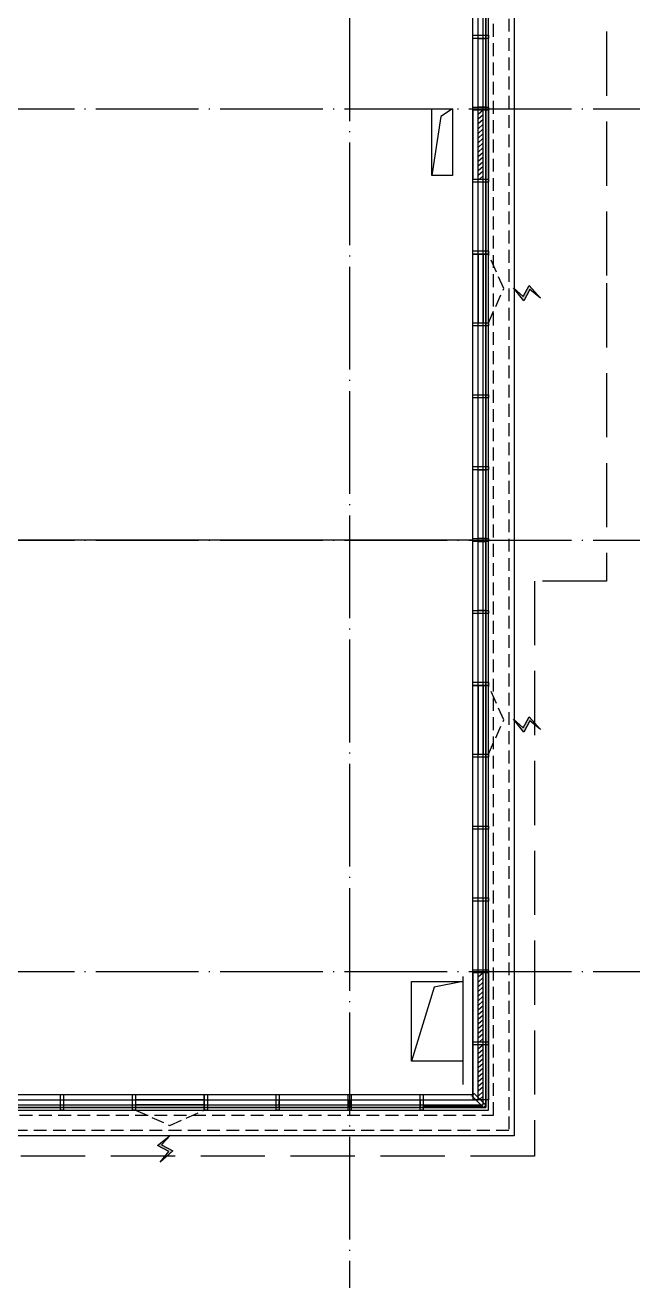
# Model space of a CAD drawing. Extents: x -186750 to 855523, y -12902 to 560425.
# Drawn here: x 629798 to 641629, y 2373 to 26827 of the extents above; entities that cross this region are included whole.
import ezdxf
from ezdxf.xclip import XClip

# ---------------------------------------------------------------- set-up
doc = ezdxf.new("R2010")
doc.units = 0
doc.header["$LTSCALE"] = 1000
doc.header["$MEASUREMENT"] = 0
doc.header["$XCLIPFRAME"] = 0
for name, pattern in [('10#楼幕墙$0$109-34 轴网$0$L1$0$$AUDIT_BAD_LTYPE1', [0]), ('10#楼幕墙$0$DASH', [0.35, 0.25, -0.1]), ('104-10 轴网$0$DOTE', [2.4200000000000004, 2, -0.2, 0.02, -0.2]), ('X-104 8#10#平面$0$109-34 轴网$0$L1$0$$AUDIT_BAD_LTYPE1', [0]), ('X-104 8#10#平面$0$CACHE', [0.375, 0.25, -0.125]), ('X-104 8#10#平面$0$DASH', [0.35, 0.25, -0.1])]:
    doc.linetypes.add(name, pattern=pattern)
doc.layers.add('10#楼幕墙$0$04-不打印_辅助线', color=165, linetype='Continuous', plot=False)
doc.layers.add('10#楼幕墙$0$04-电动窗', color=1, linetype='Continuous', plot=False)
for name, color, linetype in [('10#楼幕墙$0$A-C_玻璃幕墙', 140, 'Continuous'), ('10#楼幕墙$0$A-C_窗', 140, 'Continuous'), ('10#楼幕墙$0$A-C_窗b', 191, 'Continuous'), ('10#楼幕墙$0$A-金属背板', 30, 'Continuous'), ('104-10 轴网$0$A_AXIS-轴线', 252, '104-10 轴网$0$DOTE'), ('X-104 8#10#平面$0$A-O_屋面', 201, 'Continuous'), ('X-104 8#10#平面$0$A-O_散水', 134, 'Continuous'), ('X-104 8#10#平面$0$A-SUR_看线', 252, 'Continuous'), ('X-104 8#10#平面$0$A-TECH_结构', 252, 'Continuous'), ('X-104 8#10#平面$0$E-立面轮廓', 241, 'Continuous')]:
    doc.layers.add(name, color=color, linetype=linetype)

# ---------------------------------------------------------------- blocks, each defined once
blk = doc.blocks.new('104-10 轴网')
at = {"layer": '104-10 轴网$0$A_AXIS-轴线', "linetype": '104-10 轴网$0$DOTE'}
for p, q in [((41999.99999999995, -6500.000000000015), (42000.00000000021, 40100.00000000004)), ((-6500.000000000022, 25199.99999999999), (48500.00000000018, 25200.00000000004)), ((-6500.000000000022, 16799.99999999999), (48500.00000000018, 16800.00000000004)), ((-6500.000000000022, 8399.999999999985), (48500.00000000018, 8400.000000000044))]:
    blk.add_line(p, q, dxfattribs=at)
blk = doc.blocks.new('X-104 8#10#平面$0$yteiteru7y6')
at = {"layer": 'X-104 8#10#平面$0$A-TECH_结构'}
blk.add_lwpolyline([(43599.99999987503, 25199.99999999954), (44000.00000000012, 25199.99999999942), (44000.00000000047, 23899.99999999338), (43599.99999987538, 23899.9999999935)], close=True, dxfattribs=at)
at = {"layer": 'X-104 8#10#平面$0$A-TECH_结构', "linetype": 'X-104 8#10#平面$0$109-34 轴网$0$L1$0$$AUDIT_BAD_LTYPE1'}
blk.add_lwpolyline([(44000.00000000047, 25199.99999999942), (43776.54450888466, 25047.19460524083), (43599.99999987528, 23899.99999999387)], dxfattribs=at)
at = {"layer": 'X-104 8#10#平面$0$A-TECH_结构'}
blk.add_lwpolyline([(44200.0000000028, 8199.999999999534), (43644.10612681275, 8093.626561861485), (43200.00000000003, 6649.999999999966)], dxfattribs=at)
at = {"layer": 'X-104 8#10#平面$0$A-TECH_结构', "linetype": 'X-104 8#10#平面$0$109-34 轴网$0$L1$0$$AUDIT_BAD_LTYPE1'}
blk.add_lwpolyline([(43200.00000000007, 8199.999999999496), (44200.0000000028, 8199.999999999534), (44200.00000000276, 6650.000000000007), (43200.00000000003, 6649.999999999969)], close=True, dxfattribs=at)
blk = doc.blocks.new('X-104 8#10#平面$0$rhyseuyi')
at = {"layer": 'X-104 8#10#平面$0$A-TECH_结构', "linetype": 'X-104 8#10#平面$0$109-34 轴网$0$L1$0$$AUDIT_BAD_LTYPE1'}
blk.add_lwpolyline([(22550.00000147264, 20800.18525530281), (22549.99999999172, 36250.00000000003), (44650.00000000591, 36250.00000000003), (44650.00000000267, 5750.000000011165), (33550.00000000042, 5749.999996079934), (33549.99999999956, 2800.00000587945), (27849.99999999903, 2800.000009821595), (27849.99999999989, -2650.000000044718), (-2650.000000000116, -2650.000000044733), (-2650.000000000233, 19449.99969723696), (17799.99999874334, 19450.12322490085), (17800.00000022122, 20799.81474476285)], close=True, dxfattribs=at)
blk = doc.blocks.new('10#楼幕墙$0$ii')
blk.add_lwpolyline([(-1339.999257087533, -5.379672802519053e-05), (0.0007429124671034515, -5.379672802519053e-05), (0.0007429124671034515, -150.000053796728), (-1339.999257087533, -150.000053796728)], close=True)
blk = doc.blocks.new('10#楼幕墙$0$$TCHSYS$WIN2D')
for p, q in [((-0.5, 0.5), (0.5, 0.5)), ((-0.5, 0.5), (-0.4999999999999999, -0.5)), ((0.5, 0.5), (0.4999999999999998, -0.5)), ((0.5, 0.1666666666666666), (-0.5, 0.1666666666666666)), ((0.5, -0.1666666666666667), (-0.5, -0.1666666666666667)), ((-0.4999999999999999, -0.5), (0.5, -0.5))]:
    blk.add_line(p, q)
blk = doc.blocks.new('10#楼幕墙$0$开启扇')
at = {"layer": '10#楼幕墙$0$04-电动窗'}
h = blk.add_hatch(color=1, dxfattribs=at)
h.dxf.hatch_style = 1
h.paths.add_polyline_path([(680.5562354524154, 539.9632903847669), (509.7987490945379, 728.6290481947071), (726.3024437201093, 845.9672921814199), (478.2154791858056, 1065.595502953947), (646.9190324007068, 855.8806169162563), (430.4153377751354, 738.5423729295435)])
at = {"linetype": '10#楼幕墙$0$DASH'}
blk.add_lwpolyline([(0, 49.99999999714782), (670, 349.9999999971478), (1340, 49.99999999714782)], dxfattribs=at)
at = {"layer": '10#楼幕墙$0$04-电动窗', "color": 1}
blk.add_lwpolyline([(680.5562354524154, 539.9632903847669), (509.7987490945379, 728.6290481947071), (726.3024437201093, 845.9672921814199), (478.2154791858056, 1065.595502953947), (646.9190324007068, 855.8806169162563), (430.4153377751354, 738.5423729295435), (680.5562354524154, 539.9632903847669)], close=True, dxfattribs=at)
at = {"xscale": -1340, "yscale": 300, "zscale": 1340, "rotation": 180}
blk.add_blockref('10#楼幕墙$0$$TCHSYS$WIN2D', (670, -100), dxfattribs=at)
blk = doc.blocks.new('10#楼幕墙$0$$WINLIB2D$00000039')
at = {"color": 0}
for points in [[(-0.4999999999983409, 0.5000000000445652), (-0.4999999999999964, -0.4999999999999716)], [(0.5000000000016591, 0.4999999999536158), (-0.4999999999983409, 0.5000000000445652)], [(0.4999999999983338, -0.5000000000463842), (0.4999999999999609, 0.4999999999999432)], [(-0.499999999999428, 0.1666666667124446), (0.500000000000572, 0.1666666666205998)], [(-0.4518745131427302, -0.1666666666260284), (-0.5000000000072298, 0.08358586507802102)], [(-0.3838834764901549, -0.166666666632409), (-0.4479860405916831, 0.1666666667079113)], [(-0.3158924398378069, -0.166666666637866), (-0.3799950039392748, 0.1666666667006353)], [(-0.2479014031851996, -0.166666666645142), (-0.3120039672867243, 0.1666666666951784)], [(-0.1799103665328481, -0.1666666666505989), (-0.2440129306343159, 0.1666666666887977)], [(-0.1119193298802692, -0.1666666666569512), (-0.1760218939817904, 0.1666666666824455)], [(-0.04392829322788927, -0.1666666666633319), (-0.1080308573293216, 0.1666666666760648)], [(0.02406274342471804, -0.1666666666696841), (-0.04003982067680312, 0.1666666666697125)], [(0.09205378007703402, -0.1666666666751411), (0.02795121597557682, 0.1666666666642556)], [(0.1600448167296129, -0.1666666666815217), (0.0959422526280953, 0.1666666666578749)], [(0.2280358533819644, -0.166666666687874), (0.163933289280525, 0.1666666666505989)], [(0.2960268900345753, -0.1666666666942547), (0.231924325933047, 0.1666666666460657)], [(0.3640179266869801, -0.1666666667006069), (0.2999153625854838, 0.166666666639685)], [(0.4320089633395341, -0.1666666667060639), (0.3679063992380058, 0.166666666632409)], [(0.4999999999916831, -0.1666666667115209), (0.4358974358904746, 0.1666666666260568)], [(-0.500000000000572, -0.1666666666214951), (0.499999999999428, -0.1666666667124446)], [(0.4999999999983338, -0.5000000000463842), (-0.5000000000016662, -0.4999999999554348)]]:
    blk.add_lwpolyline(points, dxfattribs=at)
blk = doc.blocks.new('10#楼幕墙$0$A$C737B3372')
at = {"color": 0, "extrusion": (0, 0, -1)}
for p, q in [((300.0000137056995, 1069.999990633711), (1.369179517496377e-05, 1069.999990635893)), ((1.370569952996448e-05, 1069.999990638167), (1.368390803691e-05, -9.364104698761366e-06)), ((100.0000136836024, -9.364835932501592e-06), (100.0000137055977, 1069.999990636712)), ((200.0000137052339, 1069.999990624801), (100.0000137039606, 984.1025547291792)), ((200.0000137035968, 978.8920015109215), (100.0000137020616, 892.9945656148739)), ((200.0000136837261, -9.365561709273607e-06), (200.0000137055176, 1069.999990635177)), ((300.0000137056995, 1069.999990633711), (300.0000136839153, -9.366287486045621e-06)), ((200.0000137019597, 887.7840123964961), (100.0000136998788, 801.8865765004921)), ((200.0000137000607, 796.6760232822744), (100.0000136979579, 710.7785873862267)), ((200.0000136981398, 705.5680341677762), (100.0000136966046, 619.6705982718486)), ((200.0000136962408, 614.4600450536273), (100.0000136944218, 528.5626091575905)), ((200.0000136943199, 523.3520559391691), (100.0000136925009, 437.454620043216)), ((200.0000136926828, 432.2440668250674), (100.0000136908639, 346.346630929027)), ((200.0000136907765, 341.1360777105729), (100.0000136889576, 255.2386418146525)), ((200.000013688863, 250.0280885963839), (100.000013687044, 164.1306527003471)), ((200.0000136869567, 158.9200994819294), (100.0000136851377, 73.02266358596171)), ((200.0000136853196, 67.81211036777677), (121.0545608591638, -9.364985089632683e-06)), ((300.0000137056995, -9.366289305035025e-06), (1.369179517496377e-05, -9.36410651775077e-06))]:
    blk.add_line(p, q, dxfattribs=at)
blk = doc.blocks.new('10#楼幕墙')
at = {"layer": '10#楼幕墙$0$04-不打印_辅助线'}
blk.add_lwpolyline([(22600.01556205962, 20799.99805111808), (17800.01556149623, 20799.9980511828), (17799.99999943667, 19400.00000006474), (-2599.999999999942, 19400.00000000001), (-2599.999999999942, -2599.999999999985), (27800.00000000006, -2599.999999999985), (27799.9999999994, 2800.000017646601), (33499.9999999994, 2800.000017646601), (33500.00000000006, 5800.000000000015), (44600.00000000006, 5800.000000000015), (44600.00000000006, 36200.00000000001), (22600.00000000006, 36200.00000000001)], close=True, dxfattribs=at)
at = {"layer": '10#楼幕墙$0$A-C_玻璃幕墙'}
for points in [[(31395.44511856277, 4100.000000000015), (33600.00000000006, 4100.000000000015), (33600.00000000006, 5700.000000000015), (44700.00000000006, 5700.000000000015), (44700.00000000006, 36300.00000000001), (22500.00000000006, 36300.00000000001), (22500.00000000006, 19500.00000000001), (22369.99999999959, 19500.00000000001)], [(32530.00000188575, 4150.000000000015), (33550.00000000006, 4150.000000000015), (33550.00000000006, 5750.000000000015), (44650.00000000006, 5750.000000000015), (44650.00000000006, 36250.00000000001), (22550.00000000006, 36250.00000000001), (22550.00000000006, 19450.00000000001), (22429.99999999959, 19450.00000000001)], [(32470.00000188575, 4400.000000000015), (33300.00000000006, 4400.000000000015), (33300.00000000006, 6000.000000000015), (44400.00000000006, 6000.000000000015), (44400.00000000006, 36000.00000000001), (22800.00000000006, 36000.00000000001), (22800.00000000006, 19200.00000000001), (22369.99999999959, 19200.00000000001)], [(32530.00000188575, 4300.000000000015), (33400.00000000006, 4300.000000000015), (33400.00000000006, 5900.000000000015), (44500.00000000006, 5900.000000000015), (44500.00000000006, 36100.00000000001), (22700.00000000006, 36100.00000000001), (22700.00000000006, 19300.00000000001), (22429.99999999959, 19300.00000000001)]]:
    blk.add_lwpolyline(points, dxfattribs=at)
for points in [[(44700.00000000285, 26629.99999999361), (44700.00000000285, 26569.99999999361), (44400.00000000285, 26569.99999999361), (44400.00000000285, 26629.99999999361)], [(44700.00000000285, 25229.99999999361), (44700.00000000285, 25169.99999999361), (44400.00000000285, 25169.99999999361), (44400.00000000285, 25229.99999999361)], [(44700.00000000285, 23829.99999999361), (44700.00000000285, 23769.99999999361), (44400.00000000285, 23769.99999999361), (44400.00000000285, 23829.99999999361)], [(44700.00000000285, 22429.99999999361), (44700.00000000285, 22369.99999999361), (44400.00000000285, 22369.99999999361), (44400.00000000285, 22429.99999999361)], [(44700.00000000285, 22429.99999999361), (44700.00000000285, 22369.99999999361), (44400.00000000285, 22369.99999999361), (44400.00000000285, 22429.99999999361)], [(44700.00000000285, 21029.99999999361), (44700.00000000285, 20969.99999999361), (44400.00000000285, 20969.99999999361), (44400.00000000285, 21029.99999999361)], [(44700.00000000285, 19629.99999999361), (44700.00000000285, 19569.99999999361), (44400.00000000285, 19569.99999999361), (44400.00000000285, 19629.99999999361)], [(44700.00000000285, 18229.99999999361), (44700.00000000285, 18169.99999999361), (44400.00000000285, 18169.99999999361), (44400.00000000285, 18229.99999999361)], [(44700.00000000285, 16829.99999999361), (44700.00000000285, 16769.99999999361), (44400.00000000285, 16769.99999999361), (44400.00000000285, 16829.99999999361)], [(44700.00000000285, 15429.99999999361), (44700.00000000285, 15369.99999999361), (44400.00000000285, 15369.99999999361), (44400.00000000285, 15429.99999999361)], [(44700.00000000285, 14029.99999999361), (44700.00000000285, 13969.99999999361), (44400.00000000285, 13969.99999999361), (44400.00000000285, 14029.99999999361)], [(44700.00000000285, 12629.9999999935), (44700.00000000285, 12569.9999999935), (44400.00000000285, 12569.9999999935), (44400.00000000285, 12629.9999999935)], [(44700.00000000285, 11229.9999999935), (44700.00000000285, 11169.9999999935), (44400.00000000285, 11169.9999999935), (44400.00000000285, 11229.9999999935)], [(44700.00000000285, 9829.999999993495), (44700.00000000285, 9769.999999993495), (44400.00000000285, 9769.999999993495), (44400.00000000285, 9829.999999993495)], [(44700.00000000285, 8429.999999993495), (44700.00000000285, 8369.999999993495), (44400.00000000285, 8369.999999993495), (44400.00000000285, 8429.999999993495)], [(44700.00000000285, 7029.999999993495), (44700.00000000285, 6969.999999993495), (44400.00000000285, 6969.999999993495), (44400.00000000285, 7029.999999993495)], [(36370.00000000029, 5999.99999999303), (36430.00000000029, 5999.99999999303), (36430.00000000029, 5699.999999993845), (36370.00000000029, 5699.999999993845)], [(37770.00000000029, 5999.99999999303), (37830.00000000029, 5999.99999999303), (37830.00000000029, 5699.999999993845), (37770.00000000029, 5699.999999993845)], [(39170.00000000029, 5999.99999999303), (39230.00000000029, 5999.99999999303), (39230.00000000029, 5699.999999993845), (39170.00000000029, 5699.999999993845)], [(40570.00000000029, 5999.99999999303), (40630.00000000029, 5999.99999999303), (40630.00000000029, 5699.999999993845), (40570.00000000029, 5699.999999993845)], [(41970.00000000029, 5999.99999999303), (42030.00000000029, 5999.99999999303), (42030.00000000029, 5699.999999993845), (41970.00000000029, 5699.999999993845)], [(43370.00000000029, 5999.99999999303), (43430.00000000029, 5999.99999999303), (43430.00000000029, 5699.999999993845), (43370.00000000029, 5699.999999993845)], [(44378.78679656447, 5978.786796564367), (44421.21320343571, 6021.213203435545), (44650.00000000006, 5792.426406871193), (44607.57359312888, 5750.000000000015)]]:
    blk.add_lwpolyline(points, close=True, dxfattribs=at)
at = {"layer": '10#楼幕墙$0$A-金属背板'}
blk.add_lwpolyline([(43430.00000000029, 5750.000000000015), (44574.94601095933, 5750.000000000015), (44574.94601095933, 5770.000000000015), (43430.00000000029, 5770.000000000015)], close=True, dxfattribs=at)
at = {"layer": '10#楼幕墙$0$A-C_玻璃幕墙'}
for p, rotation in [((44650.00000000378, 25229.99999999326), 270), ((44650.00000000285, 16829.99999999326), 270), ((44650.00000000285, 15429.99999999326), 270), ((40630.00000000029, 5749.999999993262), 180), ((42030.00000000285, 5749.999999993262), 180)]:
    blk.add_blockref('10#楼幕墙$0$ii', p, dxfattribs=dict(at, rotation=rotation))
at = {"layer": '10#楼幕墙$0$A-C_玻璃幕墙', "linetype": '10#楼幕墙$0$109-34 轴网$0$L1$0$$AUDIT_BAD_LTYPE1', "xscale": -1}
for p, rotation in [((44650.00000000239, 21029.99999999396), 270), ((37830.00000000029, 5749.999999993146), 180)]:
    blk.add_blockref('10#楼幕墙$0$开启扇', p, dxfattribs=dict(at, rotation=rotation))
at = {"layer": '10#楼幕墙$0$A-C_窗', "linetype": '10#楼幕墙$0$109-34 轴网$0$L1$0$$AUDIT_BAD_LTYPE1', "xscale": 1340, "yscale": 300.0000000000001, "zscale": -1340, "rotation": 90}
for p in [(44549.99999998888, 24499.99999999582), (44549.99999998888, 7699.9999999914)]:
    blk.add_blockref('10#楼幕墙$0$$WINLIB2D$00000039', p, dxfattribs=at)
at = {"layer": '10#楼幕墙$0$A-C_窗', "linetype": '10#楼幕墙$0$109-34 轴网$0$L1$0$$AUDIT_BAD_LTYPE1'}
blk.add_blockref('10#楼幕墙$0$A$C737B3372', (44399.99998631614, 5900.00000936522), dxfattribs=at)
at = {"layer": '10#楼幕墙$0$A-C_窗b', "color": 4, "linetype": '10#楼幕墙$0$109-34 轴网$0$L1$0$$AUDIT_BAD_LTYPE1', "xscale": -1, "rotation": 270}
blk.add_blockref('10#楼幕墙$0$开启扇', (44650.00000000285, 12629.99999999326), dxfattribs=at)
blk = doc.blocks.new('X-104 8#10#平面')
at = {"layer": 'X-104 8#10#平面$0$A-O_屋面', "linetype": 'X-104 8#10#平面$0$DASH', "ltscale": 5}
blk.add_lwpolyline([(32800.00000000629, 36299.99999999671), (32800.00000000629, 37199.99997217814), (47000.00000000341, 37199.99997217816), (47000.00000000341, 21799.99997209321), (47000.00000000411, 21799.99997209321), (47000.00000000411, 15999.99997209312), (45599.99999997539, 15999.99997209309), (45599.99999997524, 4799.999972060032), (34400.00000000006, 4799.99997209321), (34400.00000000006, 3399.99997209321), (28800.00000000386, 3399.99997209321), (28800.00000000386, -3600.00002790679), (17600.00000000386, -3600.00002790679), (17600.00000000386, -5000.00002790679), (-799.9999999961328, -5000.000027906673), (-799.9999999961074, -2700.000000006257)], dxfattribs=at)
at = {"layer": 'X-104 8#10#平面$0$A-O_散水'}
blk.add_lwpolyline([(33600.0000001908, 4100.000000000015), (33600.00000002448, 5700.000000037515), (44700.00000000286, 5700.000000038184), (44700.00000000609, 36300.00000004479), (22499.99999999676, 36300.00000004479), (22499.99999999918, 23899.50596181289), (21999.99999999918, 23899.50596181108), (21999.99999999666, 36800.00000004479), (45200.00000000615, 36800.00000004479), (45200.0000000028, 5200.000000038242), (34100.00000002448, 5200.000000037544), (34100.0000002274, 3599.999972093268), (33600.00000020299, 3599.999972093152)], dxfattribs=at)
at = {"layer": 'X-104 8#10#平面$0$A-O_散水', "linetype": 'X-104 8#10#平面$0$CACHE'}
blk.add_lwpolyline([(34000.0000002152, 3700.000000000014), (33700.0000002152, 3699.999999999955), (33700.00000002449, 5600.000000037544), (44800.00000000284, 5600.000000038213), (44800.00000000609, 36400.00000004479), (22399.99999999675, 36400.00000004479), (22399.99999999916, 19600.00000004586), (22099.99999999916, 19600.00000004447), (22099.99999999668, 36700.00000004479), (45100.00000000615, 36700.00000004479), (45100.0000000028, 5300.000000038213), (34000.00000002448, 5300.000000037544)], close=True, dxfattribs=at)
at = {"layer": 'X-104 8#10#平面$0$A-SUR_看线', "linetype": 'X-104 8#10#平面$0$DASH', "ltscale": 2, "const_width": 30}
blk.add_lwpolyline([(32149.99997657166, 16799.99999999997), (44400.00000000286, 16799.99999999997)], dxfattribs=at)
at = {"layer": 'X-104 8#10#平面$0$E-立面轮廓', "ltscale": 2}
for p, q in [((44200.0000000028, 8300.000000000262), (44200.00000000321, 6200.000000000458)), ((44400.0000000028, 8300.000000000262), (44400.00000000321, 6200.000000000458))]:
    blk.add_line(p, q, dxfattribs=at)
at = {"linetype": 'X-104 8#10#平面$0$109-34 轴网$0$L1$0$$AUDIT_BAD_LTYPE1'}
ref = blk.add_blockref('10#楼幕墙', (0, 0), dxfattribs=at)
XClip(ref).set_block_clipping_path([(-18549.99999999996, -12899.99999999999), (65550.00000000006, 343500.0000000001)])
ref = blk.add_blockref('104-10 轴网', (0, -2.91038304567337e-11), dxfattribs=at)
XClip(ref).set_block_clipping_path([(-16049.999999999975, -11899.999999999955), (58049.99999999998, 45500.000000000044)])
at = {"layer": 'X-104 8#10#平面$0$A-TECH_结构', "linetype": 'X-104 8#10#平面$0$109-34 轴网$0$L1$0$$AUDIT_BAD_LTYPE1'}
for name, p in [('X-104 8#10#平面$0$rhyseuyi', (5.820766091346741e-11, -1.164153218269348e-10)), ('X-104 8#10#平面$0$yteiteru7y6', (0, -2.91038304567337e-11))]:
    blk.add_blockref(name, p, dxfattribs=at)

msp = doc.modelspace()

# ---------------------------------------------------------------- block references
msp.add_blockref('X-104 8#10#平面', (594116.4135819954, 2.701728651945793e-09))

doc.saveas('drawing.dxf')
